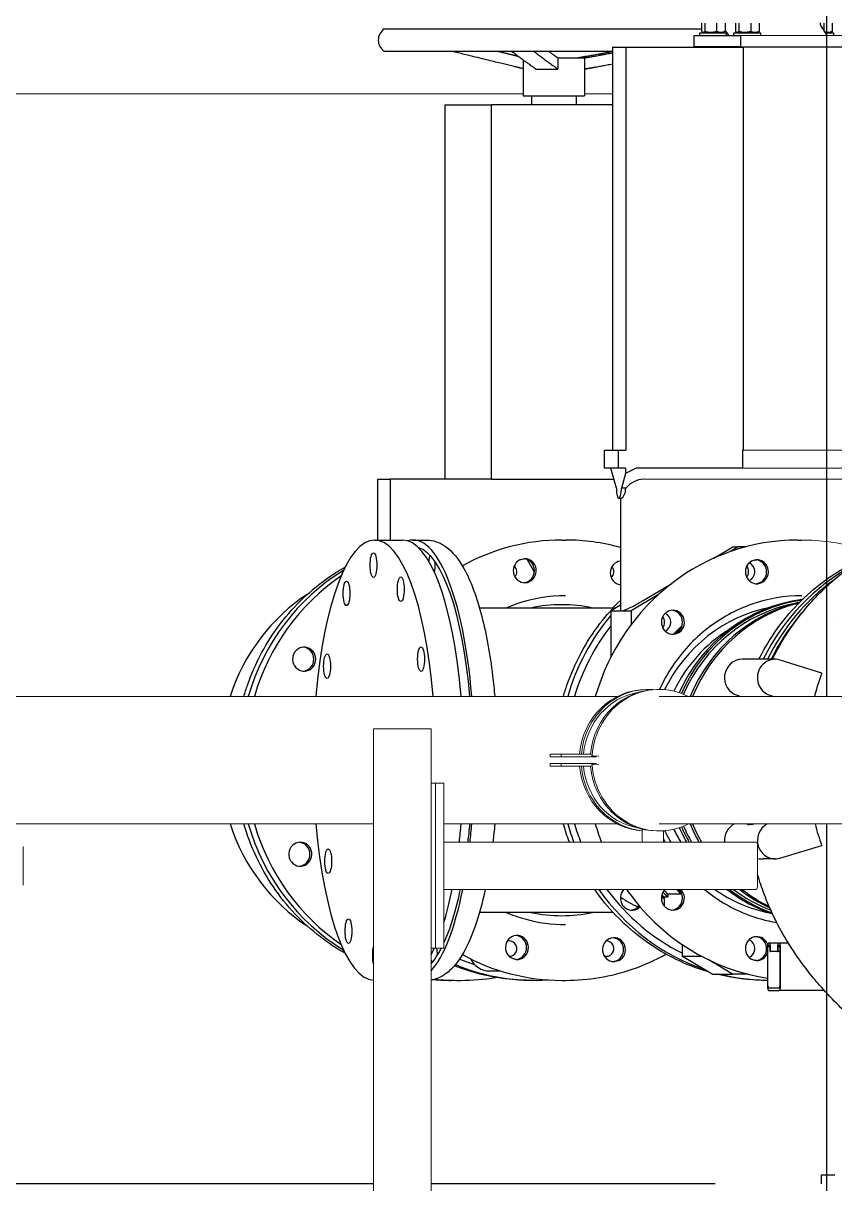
# Model space of a CAD drawing. Header units: millimetres. Extents: x -4172 to 126100, y -2 to 142133.
# Drawn here: x 60829 to 61557, y 43018 to 44059 of the extents above; entities that cross this region are included whole.
import ezdxf

# ---------------------------------------------------------------- set-up
doc = ezdxf.new("R2010")
doc.units = ezdxf.units.MM
doc.header["$LTSCALE"] = 100
doc.layers.add('P_Biomass (BM)', color=150, linetype='Continuous', lineweight=18, true_color=0x007fff)
doc.layers.add('P_Cable Ducts (CD)', color=30, linetype='Continuous', lineweight=18, true_color=0xff7f00)
doc.layers.add('Visible', color=7, linetype='Continuous', lineweight=25)

msp = doc.modelspace()

# ---------------------------------------------------------------- linework, layer by layer
at = {"layer": 'P_Biomass (BM)'}
for p, q in [((61472.44, 44047.58), (61591.54, 44047.58)), ((61591.54, 44037.58), (61472.44, 44037.58)), ((61474.37, 44037.28), (61588.05, 44037.28)), ((61588.05, 43675.58), (61474.37, 43675.58)), ((61588.34, 43659.58), (61473.97, 43659.58)), ((61646.08, 43649.58), (61384.81, 43649.58)), ((61389.41, 43461.08), (61387.8, 43461.08)), ((61399.2, 43461.08), (61397.59, 43461.08)), ((61361.59, 43454.73), (60805.34, 43454.73)), ((61657.21, 43454.73), (61399.2, 43454.73)), ((61143.15, 43425.58), (61142.94, 43425.58)), ((61142.94, 42825.58), (61142.94, 43425.58)), ((61143.15, 43425.58), (61154.23, 43425.58)), ((61159.3, 43425.58), (61154.23, 43425.58)), ((61159.3, 43425.58), (61191.97, 43425.58)), ((61194.69, 43425.58), (61191.97, 43425.58)), ((61194.69, 42825.58), (61194.69, 43425.58)), ((61301.47, 43403.08), (61301.47, 43400.58)), ((61301.47, 43403.08), (61311.27, 43403.08)), ((61301.47, 43400.58), (61311.27, 43400.58)), ((61301.47, 43392.08), (61301.47, 43394.58)), ((61301.47, 43394.58), (61311.27, 43394.58)), ((61311.27, 43403.08), (61338.49, 43403.08)), ((61311.27, 43400.58), (61311.27, 43403.08)), ((61342.59, 43400.58), (61311.27, 43400.58)), ((61311.27, 43394.58), (61311.27, 43392.08)), ((61342.59, 43394.58), (61311.27, 43394.58)), ((61338.38, 43401.57), (61339.18, 43401.57)), ((61339.18, 43401.57), (61345.18, 43401.17)), ((61342.63, 43401.28), (61340.27, 43401.44)), ((61301.47, 43392.08), (61311.27, 43392.08)), ((61311.27, 43392.08), (61338.49, 43392.08)), ((61338.38, 43393.59), (61339.18, 43393.59)), ((61339.18, 43393.59), (61345.18, 43393.99)), ((61342.63, 43393.87), (61340.27, 43393.72)), ((61194.69, 43376.83), (61198.57, 43376.83)), ((61198.57, 43376.83), (61198.57, 43228.83)), ((61198.57, 43376.83), (61206.15, 43376.83)), ((61206.15, 43376.83), (61206.15, 43228.83)), ((61142.94, 43340.43), (60805.34, 43340.43)), ((61361.59, 43340.43), (61206.15, 43340.43)), ((61384, 43335.72), (61384, 43324.08)), ((61397.59, 43334.08), (61399.2, 43334.08)), ((61635.65, 43340.43), (61399.2, 43340.43)), ((61403, 43334.21), (61403, 43324.08)), ((61206.15, 43324.08), (61486.17, 43324.08)), ((60828.9, 43320.08), (60828.9, 43285.58)), ((61487.45, 43320.08), (61487.45, 43285.58)), ((61206.15, 43281.58), (61486.17, 43281.58)), ((61198.57, 43228.83), (61194.69, 43228.83)), ((61198.57, 43228.83), (61206.15, 43228.83))]:
    msp.add_line(p, q, dxfattribs=at)
for centre, major_axis, ratio, start_param, end_param in [((61387.8, 43397.58), (0, 63.5), 0.9470423, 0, 1.4840735), ((61389.41, 43397.58), (0, 63.5), 0.9470423, 6.2150526, 7.7672588), ((61389.41, 43397.58), (0, 61.5), 0.9470423, 0.1655389, 1.4812458), ((61397.59, 43397.58), (0, 63.5), 0.9470423, 0, 1.4840735), ((61399.2, 43397.58), (0, 63.5), 0.9470423, 5.8321585, 7.7911421), ((61398.4, 43397.58), (0, -59), 0.9470423, 4.6495495, 4.6615196), ((61398.4, 43397.58), (0, 59), 0.9470423, 1.6216657, 1.6336358), ((61387.8, 43397.58), (0, -63.5), 0.9470423, 4.7991118, 6.219949), ((61389.41, 43397.58), (0, -63.5), 0.9470423, 4.7991118, 6.1931716), ((61389.41, 43397.58), (0, -61.5), 0.9470423, 4.8019395, 6.1176464), ((61397.59, 43397.58), (0, -63.5), 0.9470423, 4.7991118, 6.2831853), ((61399.2, 43397.58), (0, -63.5), 0.9470423, 4.7752285, 6.7342121), ((61486.17, 43320.08), (0, 4), 0.3211089, 4.712389, 6.2831853), ((61486.17, 43285.58), (0, -4), 0.3211089, 0, 1.5707963)]:
    msp.add_ellipse(centre, major_axis=major_axis, ratio=ratio, start_param=start_param, end_param=end_param, dxfattribs=at)
msp.add_open_spline([(61591.15, 43583.5), (61586.2, 43585.34), (61581.17, 43586.97), (61560.1, 43592.82), (61543.54, 43595.08), (61526.98, 43595.08)], degree=3, knots=[4.36908445, 4.36908445, 4.36908445, 4.36908445, 4.4518464, 4.4518464, 4.71238898, 4.71238898, 4.71238898, 4.71238898], dxfattribs=at)
at = {"layer": 'P_Cable Ducts (CD)'}
for p, q in [((61553.48, 44050.08), (61553.48, 44050.75)), ((61553.48, 44037.28), (61553.48, 44037.58)), ((60717.06, 43995.43), (61277.26, 43995.43)), ((61332.26, 43995.43), (61357.4, 43995.43))]:
    msp.add_line(p, q, dxfattribs=at)
at = {"layer": 'Visible'}
for p, q in [((61549.1, 44917.58), (61549.1, 43454.73)), ((61152.62, 44053.58), (61437.02, 44053.58)), ((61437.02, 44058.71), (61437.02, 44051.45)), ((61439.07, 44050.08), (61437.78, 44050.82)), ((61440.07, 44058.71), (61440.07, 44051.45)), ((61450.72, 44058.71), (61450.72, 44051.45)), ((61456.27, 44050.08), (61457.56, 44050.82)), ((61458.32, 44058.71), (61458.32, 44051.45)), ((61467.61, 44058.71), (61467.61, 44051.45)), ((61469.66, 44050.08), (61468.37, 44050.82)), ((61470.66, 44058.71), (61470.66, 44051.45)), ((61481.31, 44058.71), (61481.31, 44051.45)), ((61486.86, 44050.08), (61488.15, 44050.82)), ((61488.91, 44058.71), (61488.91, 44051.45)), ((61544.2, 44056.39), (61549.49, 44047.58)), ((61546.77, 44058.71), (61546.77, 44052.11)), ((61552.32, 44050.08), (61553.61, 44050.82)), ((61554.37, 44058.71), (61554.37, 44051.45)), ((61430.44, 44047.58), (61436.14, 44047.58)), ((61430.44, 44037.58), (61430.44, 44047.58)), ((61435.67, 44050.08), (61459.67, 44050.08)), ((61435.67, 44047.58), (61435.67, 44050.08)), ((61436.14, 44047.58), (61466.74, 44047.58)), ((61459.67, 44047.58), (61459.67, 44050.08)), ((61466.26, 44050.08), (61490.26, 44050.08)), ((61466.26, 44047.58), (61466.26, 44050.08)), ((61466.74, 44047.58), (61472.44, 44047.58)), ((61472.44, 44037.58), (61472.44, 44047.58)), ((61490.26, 44047.58), (61490.26, 44050.08)), ((61547.99, 44050.08), (61555.72, 44050.08)), ((61555.72, 44047.58), (61555.72, 44050.08)), ((61152.62, 44033.58), (61357.4, 44033.58)), ((61357.4, 44037.28), (61369.31, 44037.28)), ((61357.4, 44037.28), (61357.4, 43675.58)), ((61369.31, 44037.28), (61474.37, 44037.28)), ((61369.31, 44037.28), (61369.31, 43675.58)), ((61472.44, 44037.58), (61430.44, 44037.58)), ((61474.37, 44037.28), (61474.37, 43675.58)), ((61277.26, 44025.9), (61277.26, 43993.58)), ((61308.33, 44027.58), (61308.33, 44017.42)), ((61308.33, 44027.58), (61332.14, 44027.58)), ((61332.14, 44027.58), (61332.14, 44017.42)), ((61288.91, 44017.42), (61308.33, 44017.42)), ((61332.14, 44017.42), (61332.26, 44017.42)), ((61332.26, 44017.42), (61340.71, 44018.93)), ((61332.26, 44017.42), (61332.26, 43993.58)), ((61277.26, 43993.58), (61332.26, 43993.58)), ((61284.76, 43993.58), (61284.76, 43985.58)), ((61324.76, 43993.58), (61324.76, 43985.58)), ((61207.19, 43649.58), (61207.19, 43985.58)), ((61207.19, 43985.58), (61248.63, 43985.58)), ((61248.63, 43985.58), (61248.63, 43649.58)), ((61357.4, 43985.58), (61248.63, 43985.58)), ((61350.11, 43675.58), (61362.31, 43675.58)), ((61350.11, 43659.58), (61350.11, 43675.58)), ((61362.31, 43675.58), (61369.31, 43675.58)), ((61362.31, 43675.58), (61362.31, 43659.58)), ((61473.97, 43675.58), (61473.97, 43659.58)), ((61474.37, 43675.58), (61473.97, 43675.58)), ((61362.31, 43659.58), (61350.11, 43659.58)), ((61360.84, 43641.58), (61355.84, 43659.58)), ((61368.98, 43659.58), (61362.31, 43659.58)), ((61368.98, 43654.83), (61365.29, 43641.58)), ((61378.7, 43659.58), (61368.98, 43654.83)), ((61368.98, 43659.58), (61368.98, 43654.83)), ((61473.97, 43659.58), (61378.7, 43659.58)), ((61146.95, 43649.58), (61158.07, 43649.58)), ((61146.95, 43595.08), (61146.95, 43649.58)), ((61233.47, 43649.58), (61158.07, 43649.58)), ((61158.07, 43649.58), (61158.07, 43595.08)), ((61248.63, 43649.58), (61233.47, 43649.58)), ((61248.63, 43649.58), (61358.62, 43649.58)), ((61360.84, 43641.58), (61360.84, 43640.58)), ((61369.14, 43641.58), (61365.29, 43641.58)), ((61365.29, 43640.58), (61365.29, 43641.58)), ((61369.14, 43640.58), (61369.14, 43641.58)), ((61363.07, 43632.58), (61364.99, 43632.58)), ((61364.36, 43632.58), (61364.36, 43531.89)), ((61144.03, 43595.08), (61169.01, 43595.08)), ((61178.61, 43595.08), (61190.62, 43595.08)), ((61311.85, 43595.08), (61315.33, 43595.08)), ((61523.51, 43595.08), (61526.98, 43595.08)), ((61448.11, 43578.81), (61465.19, 43589.08)), ((61469.92, 43589.08), (61462.38, 43584.54)), ((61465.19, 43589.08), (61469.92, 43589.08)), ((61477.1, 43589.08), (61469.92, 43589.08)), ((61287.26, 43566.24), (61281.5, 43576.62)), ((61384.81, 43540.76), (61410.45, 43556.17)), ((61398.54, 43546.18), (61374.17, 43531.52)), ((61357.83, 43534.08), (61238.07, 43534.08)), ((61364.36, 43536.66), (61355.81, 43531.52)), ((61355.81, 43531.52), (61364.99, 43531.52)), ((61355.81, 43531.52), (61355.81, 43490.85)), ((61364.99, 43531.52), (61374.17, 43531.52)), ((61374.17, 43531.52), (61374.17, 43519.37)), ((61356.29, 43490.85), (61355.81, 43490.85)), ((61355.81, 43490.85), (61356.06, 43490.4)), ((61503.07, 43488.08), (61473.59, 43488.08)), ((61544.99, 43475.77), (61507.6, 43487.39)), ((61469.06, 43455.77), (61472.4, 43454.73)), ((61498.54, 43455.77), (61501.88, 43454.73)), ((61549.1, 43340.43), (61549.1, 42817.58)), ((61507.49, 43309.73), (61544.96, 43321.06)), ((61503.07, 43309.08), (61492.92, 43309.08)), ((61403.84, 43274.96), (61407.04, 43274.96)), ((61403.84, 43266.58), (61403.84, 43274.96)), ((61407.04, 43277.57), (61419.08, 43277.57)), ((61407.04, 43277.57), (61407.04, 43274.96)), ((61357.83, 43261.08), (61238.07, 43261.08)), ((61420.17, 43221.46), (61420.17, 43231.95)), ((61496.2, 43229.58), (61496.2, 43195.08)), ((61496.76, 43195.08), (61496.76, 43229.58)), ((61497.9, 43233.58), (61497.31, 43233.58)), ((61497.31, 43231.58), (61497.9, 43231.58)), ((61506.33, 43233.58), (61497.9, 43233.58)), ((61498.45, 43229.58), (61498.45, 43226.08)), ((61499.01, 43226.08), (61499.01, 43229.58)), ((61505.21, 43229.58), (61505.21, 43226.08)), ((61505.77, 43226.08), (61505.77, 43229.58)), ((61506.91, 43233.58), (61506.33, 43233.58)), ((61506.33, 43231.58), (61506.91, 43231.58)), ((61515.01, 43233.58), (61506.91, 43233.58)), ((61507.47, 43229.58), (61507.47, 43195.08)), ((61508.02, 43195.08), (61508.02, 43229.58)), ((61446.58, 43205.58), (61420.17, 43221.46)), ((61437.66, 43221.46), (61420.17, 43221.46)), ((61464.94, 43205.58), (61443.18, 43218.66)), ((61498.45, 43226.08), (61499.01, 43226.08)), ((61505.21, 43226.08), (61499.01, 43226.08)), ((61505.21, 43226.08), (61505.77, 43226.08)), ((61507.47, 43226.08), (61505.77, 43226.08)), ((61247.07, 43208.54), (61256.91, 43208.54)), ((61212.28, 43200.08), (61208.8, 43200.08)), ((61217.84, 43200.08), (61221.32, 43200.08)), ((61287.1, 43200.08), (61283.62, 43200.08)), ((61311.85, 43200.08), (61315.33, 43200.08)), ((61446.58, 43205.58), (61464.94, 43205.58)), ((61479.05, 43205.58), (61464.94, 43205.58)), ((61496.2, 43200.08), (61495.28, 43200.08)), ((61506.91, 43193.08), (61497.31, 43193.08)), ((61497.31, 43191.08), (61506.91, 43191.08)), ((61547.16, 43191.08), (61506.91, 43191.08)), ((61544.77, 43025.58), (61556.66, 43025.58)), ((61544.77, 43017.58), (61544.77, 43025.58)), ((61142.94, 43017.58), (60618.26, 43017.58)), ((61449.28, 43017.58), (61194.69, 43017.58))]:
    msp.add_line(p, q, dxfattribs=at)
for centre, radius, start, end in [((61159.26, 44043.58), 12, 123.55731, 236.44269), ((61450.26, 44043.58), 12, 19.47122, 47.79718), ((61548.49, 44058.96), 5, 180, 210.96376), ((61450.26, 44043.58), 12, 328.33176, 330)]:
    msp.add_arc(centre, radius, start, end, dxfattribs=at)
for centre, major_axis, ratio, start_param, end_param in [((61380.36, 43633.58), (12.79, 12.79), 0.7515209, 0.6444738, 1.703695), ((61363.07, 43640.58), (0, -8), 0.2781319, 4.712389, 7.8539816), ((61366.91, 43640.58), (0, 8), 0.2781319, 4.4597087, 4.712389), ((61144.03, 43397.58), (0, 197.5), 0.2781319, 5.0059546, 7.5604161), ((61169.01, 43397.58), (0, 197.5), 0.2781319, 5.0059546, 6.2831853), ((61178.61, 43397.58), (0, 197.5), 0.2781319, 5.0059546, 6.3707288), ((61311.85, 43397.58), (0, 197.5), 0.9605429, 0, 0.4892538), ((61523.51, 43397.58), (0, 197.5), 0.9605429, 0, 1.2772308), ((61178.61, 43397.58), (0, 191.5), 0.2781319, 5.0154398, 6.196793), ((61195.35, 43572.54), (0, 10.75), 0.2781319, 0.6158934, 1.2372947), ((61195.35, 43572.54), (0, -10.75), 0.2781319, 0.9118769, 1.863056), ((61201.12, 43572.54), (0, -10.75), 0.2781319, 4.4424298, 4.9823482), ((61278.68, 43567.56), (0, 10.75), 0.9605429, 0.462765, 6.3007999), ((61264.87, 43566.62), (0, -6.9), 0.9605429, 0.8437707, 2.4282961), ((61277.01, 43567.56), (0, -10.75), 0.9605429, 0.0808948, 3.0607062), ((61264.87, 43566.62), (0, 20), 0.9605429, 5.2359878, 5.2858778), ((61365.67, 43565.6), (0, -10.75), 0.9605429, 3.2688073, 6.1559706), ((61486.82, 43566.62), (0, 10.75), 0.9605429, 0.4843746, 6.3224095), ((61471.1, 43566.62), (0, -8.65), 0.9605429, 0.930325, 2.2112677), ((61476.66, 43566.62), (0, -8.65), 0.9605429, 0.3984053, 2.7431874), ((61485.15, 43566.62), (0, -10.75), 0.9605429, 0.0808948, 3.0607019), ((61661.18, 43397.58), (0, 197.5), 0.9605429, 0.4843076, 1.0947959), ((61212.28, 43397.58), (0, 197.5), 0.9605429, 0.5309485, 1.2772308), ((61217.84, 43397.58), (0, -197.5), 0.9605429, 3.7211154, 4.4188234), ((61351.88, 43566.62), (0, -6.9), 0.9605429, 0.7056034, 2.2943775), ((61664.8, 43397.58), (0, 197.5), 0.9605429, 0.6127546, 1.0947959), ((61170.66, 43397.58), (0, -175), 0.9446091, 3.6934698, 4.3797151), ((61380.36, 43540.76), (-15.96, -9.03), 0.1222341, 0.2128141, 1.7836104), ((61543.81, 43397.58), (0, 145), 0.9605429, 0.1169925, 1.1398795), ((61546.04, 43397.58), (0, 145), 0.9605429, 0.1356162, 1.1450269), ((61311.85, 43397.58), (0, 139.5), 0.9605429, 6.0754215, 6.4909491), ((61498.75, 43397.58), (0, 197.5), 0.9605429, 0.7872842, 0.7924063), ((61380.36, 43540.76), (-15.96, -9.03), 0.1222341, 6.2141507, 6.4959994), ((61411.46, 43521.32), (0, 10.75), 0.9605429, 1.0079734, 6.8460083), ((61523.51, 43397.58), (0, 139.5), 0.9605429, 0.1907203, 1.0998992), ((61409.79, 43521.32), (0, -10.75), 0.9605429, 0.0808948, 3.0606978), ((61546.04, 43397.58), (0, 143), 0.9605429, 0.1860295, 1.1440989), ((61554.94, 43397.58), (0, 145), 0.9605429, 0.215332, 1.1656667), ((61557.16, 43397.58), (0, 145), 0.9605429, 0.2367918, 1.1656667), ((61668.14, 43397.58), (0, 197.5), 0.9605429, 0.8283471, 1.0947959), ((61498.75, 43397.58), (0, 197.5), 0.9605429, 0.853359, 1.2772308), ((61395.75, 43521.32), (0, -8.65), 0.9605429, 0.930325, 2.2112677), ((61401.31, 43521.32), (0, -8.65), 0.9605429, 0.3984053, 2.7432457), ((61545.94, 43521.32), (0, 11), 0.9605429, 5.037972, 5.037974), ((61498.75, 43397.58), (0, 191.5), 0.9605429, 0.8900467, 1.2677455), ((61520.73, 43397.58), (0, -160), 0.9605429, 3.8593831, 3.9256362), ((61529.07, 43397.58), (0, -136.5), 0.9605429, 3.6824862, 4.2410188), ((61529.07, 43397.58), (0, -136.5), 0.9605429, 3.6824862, 4.2410188), ((61521.84, 43397.58), (0, -160), 0.9605429, 3.8744788, 3.9204988), ((61080.84, 43488.18), (0, 10.75), 0.9605429, 1.2492014, 7.0872363), ((61079.17, 43488.18), (0, -10.75), 0.9605429, 0.0808948, 3.0606978), ((61473.59, 43471.58), (0, 16.5), 0.9605429, 0, 2.8516162), ((61503.07, 43471.58), (0, 16.5), 0.9605429, 5.9932089, 9.1348016), ((61741.28, 43397.58), (0, 218.8), 0.9605429, 1.2053386, 1.3065399), ((61170.66, 43397.58), (0, -175), 0.9446091, 5.0450628, 5.7313081), ((61212.28, 43397.58), (0, 197.5), 0.9605429, 1.8643619, 2.6106442), ((61217.84, 43397.58), (0, -197.5), 0.9605429, 5.0059546, 5.7036626), ((61144.03, 43397.58), (0, -197.5), 0.2781319, 5.0059546, 6.2632421), ((61169.01, 43397.58), (0, -197.5), 0.2781319, 1.18947, 1.2772308), ((61178.61, 43397.58), (0, -191.5), 0.2781319, 1.1768754, 1.2677455), ((61178.61, 43397.58), (0, -197.5), 0.2781319, 1.18947, 1.2772308), ((61498.75, 43397.58), (0, 197.5), 0.9605429, 1.8643619, 1.9521227), ((61498.75, 43397.58), (0, 191.5), 0.9605429, 1.8738472, 1.9647173), ((61523.51, 43397.58), (0, -197.5), 0.9605429, 5.0059546, 5.0937154), ((61523.51, 43397.58), (0, -139.5), 0.9605429, 5.1832861, 5.2673165), ((61529.07, 43397.58), (0, -136.5), 0.9605429, 5.1837591, 5.2809993), ((61529.07, 43397.58), (0, -136.5), 0.9605429, 5.1837591, 5.2809993), ((61543.81, 43397.58), (0, -145), 0.9605429, 5.1433058, 5.2439697), ((61546.04, 43397.58), (0, -145), 0.9605429, 5.1381584, 5.2439697), ((61546.04, 43397.58), (0, -143), 0.9605429, 5.1390864, 5.2522141), ((61554.94, 43397.58), (0, -145), 0.9605429, 5.1175186, 5.2439697), ((61557.16, 43397.58), (0, -145), 0.9605429, 5.1175186, 5.2439697), ((61473.59, 43325.58), (0, -16.5), 0.9605429, 3.5926195, 4.8034238), ((61503.07, 43325.58), (0, -16.5), 0.9605429, 3.5926195, 6.5657403), ((61741.28, 43397.58), (0, 218.24), 0.9605429, 1.835753, 1.9290283), ((61077.38, 43313.21), (0, 10.75), 0.9605429, 2.296399, 8.1344339), ((61075.71, 43313.21), (0, -10.75), 0.9605429, 0.0808948, 3.0606978), ((61178.61, 43397.58), (0, -197.5), 0.2781319, 0.2970097, 0.9430259), ((61169.01, 43397.58), (0, -197.5), 0.2781319, 0.742492, 0.9430259), ((61178.61, 43397.58), (0, -191.5), 0.2781319, 0.5433052, 0.9200956), ((61498.75, 43397.58), (0, -197.5), 0.9605429, 5.3401594, 5.9628439), ((61498.75, 43397.58), (0, 191.5), 0.9605429, 2.2214971, 2.7001639), ((61374.75, 43273.84), (0, 10.75), 0.9605429, 0.7664997, 2.1336193), ((61523.51, 43397.58), (0, -197.5), 0.9605429, 5.3401594, 6.1387443), ((61411.46, 43273.84), (0, 10.75), 0.9605429, 0.7664997, 2.1336193), ((61505.01, 43397.58), (0, 157.5), 0.9605429, 2.4065178, 2.4371371), ((61411.46, 43273.84), (0, -10.75), 0.9605429, 5.7203624, 8.6582783), ((61409.79, 43273.84), (0, -10.75), 0.9605429, 0.0808948, 2.375093), ((61520.73, 43397.58), (0, -160), 0.9605429, 5.5234234, 5.5653948), ((61521.84, 43397.58), (0, -160), 0.9605429, 5.5234234, 5.5502991), ((61523.51, 43397.58), (0, -139.5), 0.9605429, 5.6942656, 6.092465), ((61529.07, 43397.58), (0, -136.5), 0.9605429, 5.7280267, 5.7422918), ((61529.07, 43397.58), (0, -136.5), 0.9605429, 5.7280267, 5.7422918), ((61543.81, 43397.58), (0, -145), 0.9605429, 5.6396842, 5.9695293), ((61546.04, 43397.58), (0, -145), 0.9605429, 5.6396842, 5.9494011), ((61546.04, 43397.58), (0, -143), 0.9605429, 5.6585711, 5.9355323), ((61554.94, 43397.58), (0, -145), 0.9605429, 5.6396842, 5.8650108), ((61557.16, 43397.58), (0, -145), 0.9605429, 5.6396842, 5.8428247), ((61405.3, 43397.58), (0, -136.5), 0.682411, 5.8294441, 6.0109489), ((61500.42, 43397.58), (0, 160), 0.9605429, 2.4400963, 2.462032), ((61501.53, 43397.58), (0, 160), 0.9605429, 2.4318788, 2.4526903), ((61501.53, 43397.58), (0, 159.5), 0.9605429, 2.4303216, 2.450106), ((61505.01, 43397.58), (0, -159.5), 0.9605429, 5.5497559, 5.5893396), ((61311.85, 43397.58), (0, -139.5), 0.9605429, 6.0754215, 6.4909491), ((61374.75, 43273.84), (0, -10.75), 0.9605429, 5.7203624, 7.0529289), ((61373.08, 43273.84), (0, -10.75), 0.9605429, 0.0808948, 0.891454), ((61271.66, 43229.56), (0, 10.75), 0.9605429, 3.0807589, 8.9187938), ((61269.99, 43229.56), (0, -10.75), 0.9605429, 0.0808938, 3.0606978), ((61358.65, 43227.6), (0, -10.75), 0.9605429, 0.462765, 6.3007999), ((61356.98, 43227.6), (0, 10.75), 0.9605429, 3.6043577, 6.2022905), ((61486.82, 43228.54), (0, 10.75), 0.9605429, 5.0681622, 8.9404034), ((61485.15, 43228.54), (0, -10.75), 0.9605429, 0.0808908, 3.0606978), ((61145.06, 43222.62), (0, 11), 0.2781319, 0.7680815, 2.3735112), ((61169.01, 43397.58), (0, -197.5), 0.2781319, 0.4864895, 0.5463428), ((61178.61, 43397.58), (0, -191.5), 0.2781319, 0.3066134, 0.4923995), ((61197.41, 43222.62), (0, -10.75), 0.2781319, 1.5911587, 2.1867644), ((61264.87, 43228.54), (0, 6.9), 0.9605429, 3.1122501, 6.5985184), ((61351.88, 43228.54), (0, 6.9), 0.9605429, 2.8313531, 6.3285553), ((61476.66, 43228.54), (0, -8.65), 0.9605429, 0.3984053, 2.7431874), ((61497.31, 43229.58), (0, 4), 0.2781319, 0, 1.5707963), ((61497.31, 43229.58), (0, 2), 0.2781319, 0, 1.5707963), ((61497.9, 43229.58), (0, 4), 0.2781319, 4.712389, 6.2831853), ((61497.9, 43229.58), (0, 2), 0.2781319, 4.712389, 6.2831853), ((61506.33, 43229.58), (0, 4), 0.2781319, 0, 1.5707963), ((61506.33, 43229.58), (0, 2), 0.2781319, 0, 1.5707963), ((61506.91, 43229.58), (0, 4), 0.2781319, 4.712389, 6.2831853), ((61506.91, 43229.58), (0, 2), 0.2781319, 4.712389, 6.2831853), ((61197.41, 43222.62), (0, 10.75), 0.2781319, 1.9957848, 2.287786), ((61203.18, 43222.62), (0, -10.75), 0.2781319, 4.4424298, 4.7241876), ((61287.1, 43397.58), (0, -191.5), 0.9605429, 5.9105739, 5.9874725), ((61311.85, 43397.58), (0, -197.5), 0.9605429, 5.7939315, 6.2831853), ((61247.07, 43228.54), (0, -20), 0.9605429, 5.1858386, 6.2831853), ((61486.82, 43228.54), (0, -10.75), 0.9605429, 6.2439611, 7.4239373), ((61287.1, 43397.58), (0, -197.5), 0.9605429, 5.9016367, 6.3484736), ((61212.28, 43397.58), (0, -197.5), 0.9605429, 6.2003261, 6.2978469), ((61217.84, 43397.58), (0, -197.5), 0.9605429, 6.1789368, 6.2831853), ((61498.75, 43397.58), (0, -197.5), 0.9605429, 6.0466337, 6.2697296), ((61497.31, 43195.08), (0, -4), 0.2781319, 4.712389, 6.2831853), ((61497.31, 43195.08), (0, -2), 0.2781319, 4.712389, 6.2831853), ((61506.91, 43195.08), (0, -4), 0.2781319, 0, 1.5707963), ((61506.91, 43195.08), (0, -2), 0.2781319, 0, 1.5707963)]:
    msp.add_ellipse(centre, major_axis=major_axis, ratio=ratio, start_param=start_param, end_param=end_param, dxfattribs=at)
for centre, major_axis in [((61143, 43572.54), (0, -11)), ((61167.47, 43550.95), (0, -11)), ((61118.81, 43547.25), (0, -11)), ((61185.66, 43488.27), (0, -11)), ((61101.38, 43481.85), (0, 11)), ((61102.41, 43306.89), (0, 11)), ((61120.59, 43244.21), (0, 11))]:
    msp.add_ellipse(centre, major_axis=major_axis, ratio=0.2781319, dxfattribs=at)
for points, weights in [([(61437.02, 44051.45), (61438.54, 44049.86), (61440.07, 44051.45)], [1, 1.15470053838, 1]), ([(61440.07, 44051.45), (61445.39, 44049.86), (61450.72, 44051.45)], [1, 1.15470053838, 1]), ([(61450.72, 44051.45), (61454.52, 44049.86), (61458.32, 44051.45)], [1, 1.15470053838, 1]), ([(61458.32, 44051.45), (61457.92, 44051.03), (61457.56, 44050.82)], [1, 1.03639744377, 1.05566794116]), ([(61467.61, 44051.45), (61469.14, 44049.86), (61470.66, 44051.45)], [1, 1.15470053838, 1]), ([(61470.66, 44051.45), (61475.99, 44049.86), (61481.31, 44051.45)], [1, 1.15470053838, 1]), ([(61481.31, 44051.45), (61485.11, 44049.86), (61488.91, 44051.45)], [1, 1.15470053838, 1]), ([(61488.91, 44051.45), (61488.51, 44051.03), (61488.15, 44050.82)], [1, 1.03639744377, 1.05566794116]), ([(61547.29, 44051.24), (61550.77, 44049.95), (61554.37, 44051.45)], [1.01772347508, 1.14526307045, 1]), ([(61554.37, 44051.45), (61553.97, 44051.03), (61553.61, 44050.82)], [1, 1.03639744377, 1.05566794116]), ([(61277.26, 44017.91), (61264.16, 44020.97), (61213.07, 44033.58)], [1.03745662841, 1.30610700029, 1.05114184333]), ([(61254.37, 44033.58), (61266.09, 44030.72), (61272.97, 44029.08)], [1.17224141697, 1.17506710497, 1.09458007782]), ([(61266.91, 44033.58), (61284.75, 44020.31), (61288.91, 44017.42)], [1.05114184334, 1.32281436665, 1]), ([(61308.33, 44017.42), (61304.17, 44020.31), (61286.33, 44033.58)], [1, 1.32281436667, 1.05114184334]), ([(61300.04, 44033.58), (61305.76, 44029.37), (61308.33, 44027.58)], [1.17224141697, 1.17640129646, 1]), ([(61357.4, 44033.13), (61336.43, 44029.28), (61326.58, 44027.58)], [1.1721579205, 1.16677793962, 1]), ([(61332.14, 44027.58), (61340.79, 44029.08), (61357.4, 44032.11)], [1, 1.14343580513, 1.1674903992]), ([(61357.4, 44021.95), (61340.79, 44018.92), (61332.14, 44017.42)], [1.16992870851, 1.14462921794, 1])]:
    msp.add_rational_spline(points, weights, degree=2, dxfattribs=at)
for points, knots in [([(61364.99, 43632.58), (61365.27, 43632.58), (61365.68, 43632.79), (61366.6, 43633.61), (61367.11, 43634.22), (61368, 43635.62), (61368.46, 43636.51), (61368.89, 43637.84), (61368.99, 43638.21), (61369.06, 43638.58)], [3.6901493, 3.6901493, 3.6901493, 3.6901493, 3.997242, 3.997242, 4.3043347, 4.3043347, 4.6122669, 4.6122669, 4.7227778, 4.7227778, 4.7227778, 4.7227778]), ([(61500.68, 43488.08), (61506.48, 43499.79), (61513.29, 43511.01), (61529.29, 43532.94), (61538.73, 43543.61), (61559.27, 43562.73), (61570.45, 43571.31), (61594, 43585.55), (61606.48, 43591.31), (61631.35, 43599.39), (61643.82, 43602), (61668.78, 43604.47), (61681.37, 43604.37), (61693.95, 43602.89), (61693.99, 43602.88), (61694.04, 43602.87)], [0.3877397, 0.3877397, 0.3877397, 0.3877397, 4.3201304, 4.3201304, 8.6081403, 8.6081403, 12.8727433, 12.8727433, 17.0159145, 17.0159145, 20.8823865, 20.8823865, 24.7442317, 24.7442317, 24.7574836, 24.7574836, 24.7574836, 24.7574836]), ([(61190.62, 43595.08), (61196.61, 43595.08), (61202.38, 43592.93), (61214.01, 43584.91), (61219.31, 43578.03), (61230.4, 43558.21), (61235.69, 43543.73), (61244.18, 43510.75), (61247.46, 43492.65), (61250.56, 43467.15), (61251.2, 43460.99), (61251.75, 43454.73)], [0.2829655, 0.2829655, 0.2829655, 0.2829655, 0.4725481, 0.4725481, 0.7444066, 0.7444066, 1.1067504, 1.1067504, 1.4424828, 1.4424828, 1.5465521, 1.5465521, 1.5465521, 1.5465521]), ([(61274.07, 43577.17), (61274.35, 43577.32), (61274.65, 43577.46), (61275.74, 43577.9), (61276.57, 43578.12), (61277.77, 43578.27), (61278.13, 43578.3), (61278.49, 43578.3)], [-2.17736247, -2.17736247, -2.17736247, -2.17736247, -2.07623279, -2.07623279, -1.81189965, -1.81189965, -1.69812221, -1.69812221, -1.69812221, -1.69812221]), ([(61482.01, 43576.13), (61482.15, 43576.2), (61482.28, 43576.28), (61483.31, 43576.78), (61484.24, 43577.08), (61485.6, 43577.3), (61486.01, 43577.34), (61486.41, 43577.36)], [-2.17747426, -2.17747426, -2.17747426, -2.17747426, -2.12868784, -2.12868784, -1.82469566, -1.82469566, -1.69810299, -1.69810299, -1.69810299, -1.69810299]), ([(61488.67, 43488.08), (61494.27, 43499.38), (61500.94, 43510.12), (61521.13, 43536.63), (61536.3, 43551.06), (61563.31, 43569.48), (61573.94, 43575.33), (61585.02, 43580.09)], [6.76017544, 6.76017544, 6.76017544, 6.76017544, 6.95355773, 6.95355773, 7.27397292, 7.27397292, 7.46271764, 7.46271764, 7.46271764, 7.46271764]), ([(61026.76, 43454.73), (61027.76, 43458.19), (61028.86, 43461.62), (61036.99, 43484.85), (61047.01, 43503.53), (61072.23, 43536.63), (61087.4, 43551.06), (61108.72, 43565.61), (61113.18, 43568.38), (61117.73, 43570.96)], [1.89616036, 1.89616036, 1.89616036, 1.89616036, 1.95116862, 1.95116862, 2.2722986, 2.2722986, 2.5927138, 2.5927138, 2.67443281, 2.67443281, 2.67443281, 2.67443281]), ([(61315.33, 43545.08), (61300.21, 43545.08), (61285.09, 43542.52), (61267.73, 43536.49), (61264.76, 43535.33), (61261.82, 43534.08)], [3.68680103, 3.68680103, 3.68680103, 3.68680103, 4.00908818, 4.00908818, 4.07663491, 4.07663491, 4.07663491, 4.07663491]), ([(61313.23, 43454.73), (61314.24, 43458.19), (61315.34, 43461.62), (61323.46, 43484.85), (61333.49, 43503.53), (61351.71, 43527.45), (61357.81, 43534.38), (61364.36, 43540.84)], [6.57741948, 6.57741948, 6.57741948, 6.57741948, 6.63242775, 6.63242775, 6.95355773, 6.95355773, 7.09596596, 7.09596596, 7.09596596, 7.09596596]), ([(61526.98, 43545.08), (61511.87, 43545.08), (61496.75, 43542.52), (61468.07, 43532.55), (61454.5, 43525.14), (61430.32, 43506.24), (61419.7, 43494.76), (61406.7, 43475.25), (61402.83, 43468.3), (61399.53, 43461.08)], [4.712389, 4.712389, 4.712389, 4.712389, 5.0346761, 5.0346761, 5.3564224, 5.3564224, 5.6768966, 5.6768966, 5.8393954, 5.8393954, 5.8393954, 5.8393954]), ([(61402.73, 43527.06), (61402.9, 43527.34), (61403.08, 43527.62), (61403.8, 43528.58), (61404.4, 43529.21), (61405.35, 43529.99), (61405.64, 43530.21), (61405.95, 43530.41)], [-2.17736247, -2.17736247, -2.17736247, -2.17736247, -2.07623279, -2.07623279, -1.81189965, -1.81189965, -1.69812221, -1.69812221, -1.69812221, -1.69812221]), ([(61071.04, 43491.58), (61071.09, 43491.73), (61071.15, 43491.88), (61071.55, 43492.98), (61072.03, 43493.87), (61072.86, 43495.01), (61073.12, 43495.33), (61073.4, 43495.64)], [-2.17747426, -2.17747426, -2.17747426, -2.17747426, -2.12868784, -2.12868784, -1.82469566, -1.82469566, -1.69810299, -1.69810299, -1.69810299, -1.69810299]), ([(61117.73, 43224.19), (61109.99, 43228.58), (61102.54, 43233.52), (61079.18, 43251.52), (61064.87, 43266.79), (61041.58, 43301.19), (61032.61, 43320.32), (61026.76, 43340.43)], [0.52941955, 0.52941955, 0.52941955, 0.52941955, 0.6683385, 0.6683385, 0.9879763, 0.9879763, 1.30769201, 1.30769201, 1.30769201, 1.30769201]), ([(61484.79, 43340.43), (61484.15, 43340.28), (61483.54, 43340.14), (61480.92, 43339.58), (61479.93, 43339.58), (61478.6, 43339.74), (61478.16, 43340.05), (61478.05, 43340.43)], [-2.3935984, -2.3935984, -2.3935984, -2.3935984, -2.2357971, -2.2357971, -1.6667291, -1.6667291, -0.7776689, -0.7776689, -0.7776689, -0.7776689]), ([(61069.66, 43306.08), (61069.55, 43306.2), (61069.45, 43306.33), (61068.74, 43307.24), (61068.24, 43308.11), (61067.71, 43309.44), (61067.57, 43309.84), (61067.46, 43310.24)], [-2.17747426, -2.17747426, -2.17747426, -2.17747426, -2.12868784, -2.12868784, -1.82469566, -1.82469566, -1.69810299, -1.69810299, -1.69810299, -1.69810299]), ([(61487.45, 43309.29), (61488.39, 43309.24), (61489.44, 43309.18), (61491.28, 43309.1), (61492.08, 43309.08), (61492.93, 43309.08)], [-2.0621132, -2.0621132, -2.0621132, -2.0621132, -1.4707835, -1.4707835, -1.0559682, -1.0559682, -1.0559682, -1.0559682]), ([(61598.42, 43146.75), (61591, 43151.61), (61583.81, 43156.88), (61565.36, 43172), (61554.6, 43182.6), (61541.96, 43196.95), (61539.33, 43200.07), (61528.85, 43212.94), (61521.64, 43222.92), (61506.46, 43247.31), (61499.11, 43262.15), (61491.14, 43283.19), (61489.2, 43288.95), (61487.45, 43294.78)], [6.4104559, 6.4104559, 6.4104559, 6.4104559, 9.1170079, 9.1170079, 13.6768851, 13.6768851, 14.9247984, 14.9247984, 18.6744255, 18.6744255, 23.6269564, 23.6269564, 25.4560895, 25.4560895, 25.4560895, 25.4560895]), ([(61243.17, 43281.58), (61240.56, 43269.46), (61237.53, 43258.38), (61229.19, 43234.48), (61223.58, 43223.02), (61213.24, 43210.34), (61209.54, 43206.86), (61202.02, 43202.37), (61198.46, 43200.98), (61194.69, 43200.39)], [2.51201307, 2.51201307, 2.51201307, 2.51201307, 2.75156434, 2.75156434, 3.09572201, 3.09572201, 3.2601401, 3.2601401, 3.38137521, 3.38137521, 3.38137521, 3.38137521]), ([(61443.15, 43207.64), (61440.62, 43208.39), (61438.1, 43209.2), (61416.37, 43216.65), (61398.18, 43226.46), (61366.42, 43250.94), (61352.69, 43265.36), (61341.35, 43281.58)], [4.98935729, 4.98935729, 4.98935729, 4.98935729, 5.03081634, 5.03081634, 5.34959762, 5.34959762, 5.65425127, 5.65425127, 5.65425127, 5.65425127]), ([(61439.77, 43281.58), (61442.86, 43279.04), (61446.05, 43276.64), (61461.93, 43265.73), (61475.84, 43259.2), (61495.07, 43253.81), (61499.82, 43252.75), (61504.61, 43251.94)], [7.18658966, 7.18658966, 7.18658966, 7.18658966, 7.27014088, 7.27014088, 7.59087693, 7.59087693, 7.69434926, 7.69434926, 7.69434926, 7.69434926]), ([(61261.82, 43261.08), (61267.33, 43258.72), (61272.98, 43256.73), (61290.64, 43251.78), (61302.98, 43250.08), (61315.33, 43250.08)], [6.43855981, 6.43855981, 6.43855981, 6.43855981, 6.56528898, 6.56528898, 6.82839368, 6.82839368, 6.82839368, 6.82839368]), ([(61369.24, 43264.74), (61369.17, 43264.79), (61369.1, 43264.84), (61368.69, 43265.12), (61368.38, 43265.37), (61367.95, 43265.74), (61367.83, 43265.85), (61367.66, 43266.02), (61367.61, 43266.07), (61367.54, 43266.14), (61367.52, 43266.16), (61367.48, 43266.2), (61367.47, 43266.21), (61367.44, 43266.24), (61367.43, 43266.26), (61367.39, 43266.29), (61367.38, 43266.31), (61367.32, 43266.37), (61367.28, 43266.41), (61366.88, 43266.85), (61366.55, 43267.28), (61366.17, 43267.85), (61366.09, 43267.97), (61366.01, 43268.1)], [-0.5865445, -0.5865445, -0.5865445, -0.5865445, -0.56031937, -0.56031937, -0.43572732, -0.43572732, -0.38549956, -0.38549956, -0.36394548, -0.36394548, -0.3544657, -0.3544657, -0.34825174, -0.34825174, -0.3423328, -0.3423328, -0.33431261, -0.33431261, -0.31612682, -0.31612682, -0.15331458, -0.15331458, -0.1082215, -0.1082215, -0.1082215, -0.1082215]), ([(61405.95, 43264.74), (61405.68, 43264.92), (61405.41, 43265.12), (61404.49, 43265.86), (61403.88, 43266.48), (61403.13, 43267.47), (61402.92, 43267.78), (61402.73, 43268.1)], [-2.17736247, -2.17736247, -2.17736247, -2.17736247, -2.07623279, -2.07623279, -1.81189965, -1.81189965, -1.69812221, -1.69812221, -1.69812221, -1.69812221]), ([(61271.03, 43218.83), (61270.88, 43218.84), (61270.72, 43218.85), (61269.6, 43218.98), (61268.65, 43219.23), (61267.37, 43219.77), (61267.01, 43219.95), (61266.65, 43220.16)], [-2.17747426, -2.17747426, -2.17747426, -2.17747426, -2.12868784, -2.12868784, -1.82469566, -1.82469566, -1.69810299, -1.69810299, -1.69810299, -1.69810299]), ([(61315.33, 43200.08), (61335.56, 43200.08), (61355.8, 43203.46), (61385.46, 43213.64), (61395.61, 43218.17), (61405.3, 43223.58)], [0.54520838, 0.54520838, 0.54520838, 0.54520838, 0.86363574, 0.86363574, 1.03695729, 1.03695729, 1.03695729, 1.03695729]), ([(61357.82, 43216.89), (61358.08, 43216.91), (61358.34, 43216.94), (61358.76, 43217.01), (61358.92, 43217.04), (61359.15, 43217.09), (61359.22, 43217.11), (61359.31, 43217.13), (61359.34, 43217.14), (61359.39, 43217.15), (61359.41, 43217.15), (61359.45, 43217.16), (61359.47, 43217.17), (61359.51, 43217.18), (61359.53, 43217.19), (61359.62, 43217.21), (61359.67, 43217.22), (61360.23, 43217.38), (61360.72, 43217.57), (61361.33, 43217.85), (61361.46, 43217.92), (61361.59, 43217.98)], [-0.51853121, -0.51853121, -0.51853121, -0.51853121, -0.43572732, -0.43572732, -0.38549956, -0.38549956, -0.36394548, -0.36394548, -0.3544657, -0.3544657, -0.34825174, -0.34825174, -0.3423328, -0.3423328, -0.33431261, -0.33431261, -0.31612682, -0.31612682, -0.15331458, -0.15331458, -0.1082215, -0.1082215, -0.1082215, -0.1082215]), ([(61363.26, 43217.98), (61362.97, 43217.83), (61362.68, 43217.7), (61361.58, 43217.26), (61360.76, 43217.04), (61359.56, 43216.89), (61359.2, 43216.86), (61358.83, 43216.85)], [-2.17736247, -2.17736247, -2.17736247, -2.17736247, -2.07623279, -2.07623279, -1.81189965, -1.81189965, -1.69812221, -1.69812221, -1.69812221, -1.69812221]), ([(61486.41, 43217.8), (61486.25, 43217.81), (61486.1, 43217.82), (61484.97, 43217.92), (61484.02, 43218.14), (61482.73, 43218.66), (61482.36, 43218.83), (61482.01, 43219.03)], [-2.17747426, -2.17747426, -2.17747426, -2.17747426, -2.12868784, -2.12868784, -1.82469566, -1.82469566, -1.69810299, -1.69810299, -1.69810299, -1.69810299]), ([(61283.62, 43200.08), (61263.38, 43200.08), (61243.15, 43203.46), (61221.11, 43211.02), (61218.3, 43212.06), (61215.52, 43213.17)], [3.68680103, 3.68680103, 3.68680103, 3.68680103, 4.00522839, 4.00522839, 4.05213047, 4.05213047, 4.05213047, 4.05213047])]:
    msp.add_open_spline(points, degree=3, knots=knots, dxfattribs=at)
for points in [[(61364.36, 43588.4), (61348.39, 43592.83), (61331.86, 43595.08), (61315.33, 43595.08)], [(61091.53, 43455.7), (61091.4, 43455.37), (61091.27, 43455.05), (61091.14, 43454.73)], [(61091.14, 43340.43), (61091.27, 43340.11), (61091.4, 43339.78), (61091.53, 43339.46)], [(61251.75, 43340.43), (61251.26, 43334.9), (61250.7, 43329.44), (61250.07, 43324.08)], [(61318.76, 43324.08), (61316.68, 43329.44), (61314.84, 43334.9), (61313.23, 43340.43)], [(61403, 43326.99), (61403.51, 43326.01), (61404.03, 43325.04), (61404.56, 43324.08)], [(61208.8, 43200.08), (61204.4, 43200.08), (61200, 43200.24), (61195.61, 43200.55)], [(61221.32, 43200.08), (61231.75, 43200.08), (61242.18, 43200.97), (61252.47, 43202.75)], [(61495.28, 43200.08), (61480.28, 43200.08), (61465.28, 43201.93), (61450.71, 43205.58)]]:
    msp.add_open_spline(points, degree=3, dxfattribs=at)

doc.saveas('drawing.dxf')
